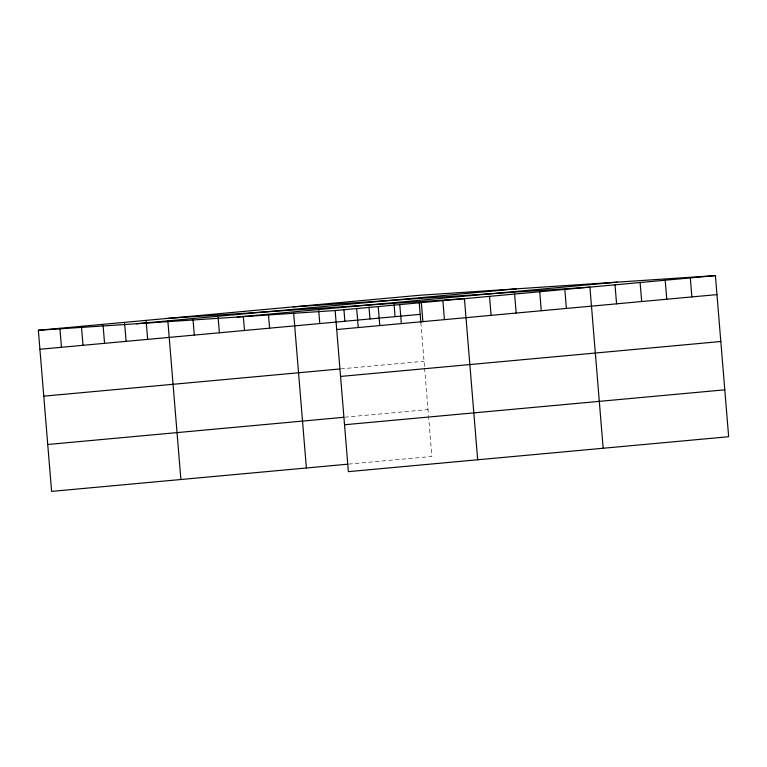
<?xml version="1.0" encoding="UTF-8"?>
<svg xmlns="http://www.w3.org/2000/svg" width="767" height="767" viewBox="0 0 767 767"><rect width="100%" height="100%" fill="white"/><g stroke="black" fill="none" stroke-linecap="round" stroke-linejoin="round"><path stroke-width="0.58" stroke-dasharray="3.83 2.88" d="M340.759 368.889L424.036 361.247M344.728 417.21L428.005 409.568M348.582 464.112L431.859 456.461L428.58 416.596M420.853 322.552L424.506 367M424.602 368.15L428.485 415.426"/><path stroke-width="1.15" d="M38.35 330.27L418.619 295.353L715.4 275.612L728.65 436.73L348.381 471.647L335.141 310.539L38.35 330.27L51.6 491.388L347.441 464.217M136.286 323.76L516.555 288.833M237.195 317.049L617.464 282.131M335.141 310.539L715.4 275.612M39.913 349.263L420.172 314.345M336.703 329.532L716.963 294.614M43.767 396.165L339.618 368.994M340.558 376.434L720.817 341.507M47.736 444.486L343.587 417.315M344.527 424.755L724.796 389.828M293.128 306.877L589.919 287.136L603.159 448.254M167.637 318.401L464.428 298.66L477.678 459.778M690.31 277.922L691.872 296.915M665.21 280.223L666.772 299.216M640.109 282.524L641.672 301.527M615.009 284.835L616.572 303.828M564.819 289.447L566.382 308.439M539.719 291.748L541.281 310.74M514.628 294.049L516.181 313.051M489.528 296.359L491.091 315.352M442.885 300.645L444.438 319.638M421.332 302.62L422.895 321.613M419.204 302.476L420.853 322.552M399.78 304.595L401.342 323.597M394.104 304.777L395.082 316.646M378.236 306.579L379.799 325.572M369.004 307.078L369.982 318.957M356.684 308.555L358.247 327.557M343.904 309.389L344.882 321.258M318.717 310.501L319.791 323.569M293.617 312.811L306.378 467.985M268.517 315.112L269.591 328.171M243.321 316.234L244.491 330.481M218.125 317.346L219.4 332.782M193.035 319.657L194.3 335.093M167.839 320.769L180.887 479.509M146.094 320.376L147.657 339.369M124.638 323.54L126.104 341.353M103.094 325.524L104.561 343.328M81.446 326.311L83.009 345.313M59.903 328.295L61.456 347.288"/></g></svg>
